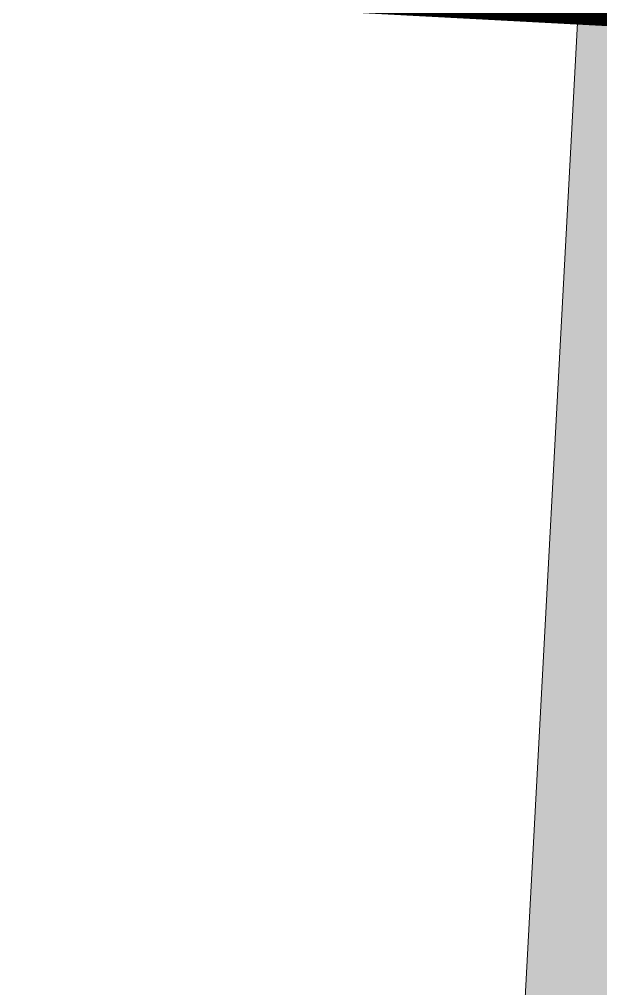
# Model space of a CAD drawing. Header units: metres. Extents: x -490 to 202, y -217 to 332.
# Drawn here: x -74.73 to -69.93, y -22.67 to -14.66 of the extents above; entities that cross this region are included whole.
import ezdxf

# ---------------------------------------------------------------- set-up
doc = ezdxf.new("R2010")
doc.units = ezdxf.units.M
doc.layers.add('A-DETL-GENF', color=7, linetype='Continuous', lineweight=9)
doc.layers.add('A-DETL-THIN', color=7, linetype='Continuous', lineweight=9)
doc.layers.add('CUANT MURO PERIMETRAL H2.10', color=4, linetype='Continuous')

msp = doc.modelspace()

# ---------------------------------------------------------------- hatches: boundary and pattern name
at = {"layer": 'A-DETL-GENF', "true_color": 0x00ffff}
h = msp.add_hatch(color=4, dxfattribs=at)
h.paths.add_polyline_path([(105.2217, -46.3566), (122.0442, -38.5436), (121.981, -38.4076), (105.2946, -46.1574), (103.2887, -41.8383), (98.1364, -41.5627), (99.0978, -23.5887), (-20.0319, -17.2169), (-20.9934, -35.1931), (-45.109, -33.9036), (-45.109, -34.0538), (-20.8516, -35.3509), (-19.8902, -17.3747), (98.94, -23.7305), (97.9786, -41.7045), (103.1906, -41.9833), (104.4481, -44.6907)])
h.paths.add_polyline_path([(-49.96, -33.7945), (-48.9905, -15.668), (-80.4747, -13.9841), (-80.6237, -13.134), (-80.8153, -12.2925), (-81.049, -11.4617), (-81.3242, -10.6438), (-81.6402, -9.8407), (-81.8132, -9.4453), (-81.9499, -9.5072), (-81.6086, -10.3159), (-81.3095, -11.141), (-81.0534, -11.9805), (-80.8409, -12.8321), (-80.6727, -13.6936), (-80.6054, -14.1273), (-49.1483, -15.8098), (-50.1098, -33.7865)])
h.paths.add_polyline_path([(-104.9276, -26.8149), (-93.0332, -19.4838), (-93.5005, -19.1507), (-93.5149, -19.1188), (-93.6515, -19.1807), (-93.6204, -19.2494), (-93.3044, -19.4747), (-104.873, -26.6051), (-114.8111, -8.8228), (-114.9447, -8.8913), (-107.257, -22.6469)])
h.paths.add_polyline_path([(-94.4765, -17.3588), (-94.3399, -17.2969), (-97.107, -11.1858), (-97.2437, -11.2477), (-95.0765, -16.0337)])
h.paths.add_polyline_path([(-113.2853, 7.9267), (-113.1349, 7.936), (-113.1979, 8.336), (-113.3477, 8.3231), (-113.3306, 8.2146)])
h.paths.add_polyline_path([(-113.3711, 8.4716), (-113.2213, 8.4845), (-121.7975, 62.9228), (-74.1267, 70.4328), (-69.1889, 39.0896), (-58.5997, 40.7578), (-54.752, 16.334), (-60.185, 15.4781), (-59.9756, 14.1492), (-58.1889, 11.1414), (-58.0164, 11.1446), (-59.8319, 14.201), (-60.0135, 15.3533), (-54.5805, 16.2092), (-58.4749, 40.9293), (-69.0641, 39.2611), (-74.0019, 70.6043), (-121.969, 63.0476), (-113.521, 9.423)])
h.paths.add_polyline_path([(65.881, 38.4276), (82.9839, 46.3709), (76.411, 60.5949), (59.2807, 52.639), (62.5744, 45.5472), (62.7104, 45.6104), (59.4799, 52.5661), (76.3379, 60.3956), (82.785, 46.4438), (65.9539, 38.6269), (63.5529, 43.7965), (63.4168, 43.7333), (64.5198, 41.3585)])
h.paths.add_polyline_path([(-239.1235, 228.6632), (-231.1157, 230.391), (-231.1473, 230.5376), (-239.0441, 228.8338), (-251.485, 252.3246), (-231.6336, 255.5056), (-226.4645, 231.548), (-229.1923, 230.9594), (-229.1607, 230.8128), (-226.2862, 231.433), (-231.5169, 255.6762), (-251.7156, 252.4396), (-246.123, 241.8797)])
at = {"layer": 'A-DETL-GENF', "true_color": 0xfffdfb}
msp.add_hatch(color=7, dxfattribs=at).paths.add_polyline_path([(-64.0897, -33.0364), (-63.1283, -15.0621), (-70.1184, -14.6882), (-71.0613, -32.3185), (-70.9133, -32.4097), (-70.7593, -32.4903), (-70.6001, -32.5601), (-70.4364, -32.6186), (-70.269, -32.6656), (-70.0987, -32.7009), (-69.8866, -32.7263), (-64.5103, -33.0139)])

# ---------------------------------------------------------------- linework, layer by layer
at = {"layer": 'A-DETL-THIN', "color": 4, "lineweight": 70, "true_color": 0x00ffff}
msp.add_line((-80.6054, -14.1273), (-49.1483, -15.8098), dxfattribs=at)
at = {"layer": 'A-DETL-THIN', "color": 253, "true_color": 0xaaaaaa}
msp.add_line((-70.1184, -14.6882), (-71.0613, -32.3185), dxfattribs=at)
at = {"layer": 'CUANT MURO PERIMETRAL H2.10', "const_width": 0.15}
msp.add_lwpolyline([(-50.0349, -33.7905), (-49.0694, -15.7389), (-80.4787, -14.0589), (-80.5816, -13.8007), (-80.6136, -13.6053), (-80.647, -13.4129), (-80.7246, -13.0249), (-80.7644, -12.8339), (-80.8555, -12.4491), (-80.9017, -12.2597), (-81.0062, -11.8784), (-81.0587, -11.6907), (-81.1765, -11.3134), (-81.2353, -11.1275), (-81.4313, -10.5705), (-81.6466, -10.0204), (-81.8815, -9.4763)], dxfattribs=at)

doc.saveas('drawing.dxf')
